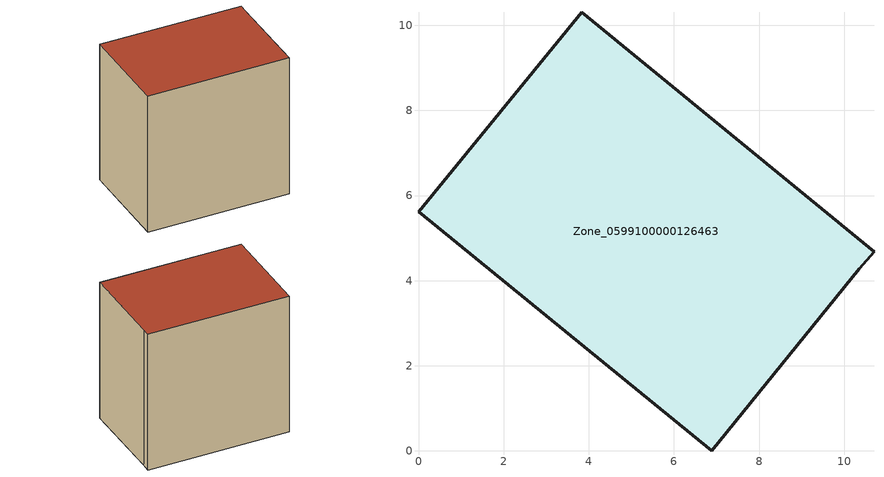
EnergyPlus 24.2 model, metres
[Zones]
Zone_0599100000126463
 floor ground (C_G): 10.35,4.28 6.89,0 0,5.62 3.83,10.31 10.7,4.68 z0
 wall outside (C_F): 10.7,4.68 3.83,10.31 0,5.62 6.89,0 10.35,4.28 10.7,4.68 z0:9.1
 roof outside (C_R): 6.89,0 10.35,4.28 10.7,4.68 3.83,10.31 0,5.62 z9.1
[BUILDING]
Pand.0599100000126463: North Axis=0; Terrain=City; Loads Convergence Tolerance Value=0.04; Temperature Convergence Tolerance Value=0.4; Solar Distribution=FullExterior; Maximum Number of Warmup Days=25; Minimum Number of Warmup Days=1
[Site:Location]
Rotterdam.The.Hague.AP_ZH_NLD Design_Conditions: Latitude=51.96; Longitude=4.45; Time Zone=1; Elevation=-4.5
[SITE:GROUNDTEMPERATURE:BUILDINGSURFACE]
18, 18, 18, 18, 18, 18, 18, 18, 18, 18, 18, 18
[MATERIAL] Thermal Absorptance=0.9; Solar Absorptance=0.7; Visible Absorptance=0.7
Name | Roughness | Thickness | Conductivity | Density | Specific Heat
G.TI.1946-1964 | MediumSmooth | 0.15 | 1 | 540 | 1210
F.TI.1946-1964 | Rough | 0.3 | 0.857143 | 1920 | 840
R.TI.1946-1964 | MediumRough | 0.2 | 0.277778 | 1500 | 1000
[CONSTRUCTION]
C_G: G.TI.1946-1964
C_F: F.TI.1946-1964
C_R: R.TI.1946-1964
[ZONE]
Zone_0599100000126463: Type=1; Multiplier=1; Ceiling Height=Autocalculate; Volume=Autocalculate; Floor Area=autocalculate; Part of Total Floor Area=Yes
[ZONEINFILTRATION:DESIGNFLOWRATE]
Infil_Zone_0599100000126463: Zone or ZoneList or Space or SpaceList=Zone_0599100000126463; Schedule=AlwaysOn; Design Flow Rate Calculation Method=Flow/Area; Flow Rate per Floor Area=0.003; Constant Term Coefficient=1; Temperature Term Coefficient=0; Velocity Term Coefficient=0; Velocity Squared Term Coefficient=0
[HVACTEMPLATE:ZONE:IDEALLOADSAIRSYSTEM]
Zone_0599100000126463: Maximum Heating Supply Air Temperature=50; Minimum Cooling Supply Air Temperature=13; Maximum Heating Supply Air Humidity Ratio=0.0156; Minimum Cooling Supply Air Humidity Ratio=0.0077; Heating Limit=NoLimit; Cooling Limit=NoLimit; Dehumidification Control Type=ConstantSensibleHeatRatio; Cooling Sensible Heat Ratio=0.7; Dehumidification Setpoint=60; Humidification Control Type=None; Humidification Setpoint=30; Outdoor Air Method=None; Outdoor Air Flow Rate per Person=0.00944; Outdoor Air Flow Rate per Zone Floor Area=0; Outdoor Air Flow Rate per Zone=0; Demand Controlled Ventilation Type=None; Outdoor Air Economizer Type=NoEconomizer; Heat Recovery Type=None; Sensible Heat Recovery Effectiveness=0.7; Latent Heat Recovery Effectiveness=0.65
[ZONECONTROL:THERMOSTAT]
ThermostatControl_Zone_0599100000126463: Zone or ZoneList=Zone_0599100000126463; Control Type Schedule=DualSetpointControlType; Control 1=Thermostat_Zone_0599100000126463; Temperature Difference Between Cutout And Setpoint=0
[THERMOSTATSETPOINT:DUALSETPOINT]
Thermostat_Zone_0599100000126463: Heating Setpoint Temperature Schedule=HeatingSetpoint_Zone_0599100000126463; Cooling Setpoint Temperature Schedule=CoolingSetpoint_Zone_0599100000126463
[SCHEDULE:COMPACT]
HeatingSetpoint_Zone_0599100000126463: Through: 12/31, For: AllDays, Until: 24:00, 21
CoolingSetpoint_Zone_0599100000126463: Through: 12/31, For: AllDays, Until: 24:00, 24
DualSetpointControlType: Through: 12/31, For: AllDays, Until: 24:00, 4
AlwaysOn: Through: 12/31, For: AllDays, Until: 24:00, 1
